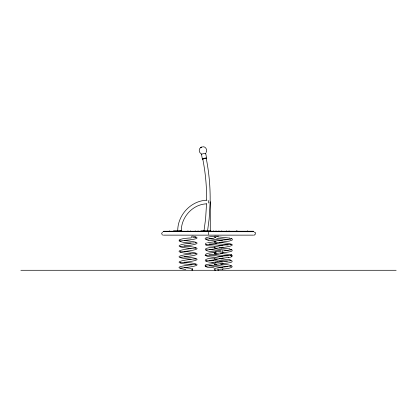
<?xml version="1.0" encoding="UTF-8"?>
<svg xmlns="http://www.w3.org/2000/svg" width="417" height="417" viewBox="0 0 417 417"><rect width="100%" height="100%" fill="white"/><g stroke="black" fill="none" stroke-linecap="round" stroke-linejoin="round"><path stroke-width="0.63" d="M206.545 203.783L205.617 218.659L204.017 230.783M253.609 231.67A0.558 0.553 -90 0 0 253.077 231.253A0.563 0.563 0 0 1 253.625 231.743L253.609 231.654A0.558 0.553 -90 0 0 253.077 231.237L163.933 231.253A0.558 0.553 -90 0 0 163.391 231.67L253.625 231.727M210.043 200.895A1.772 1.757 0 0 1 210.22 201.317L209.125 219.008L207.583 230.783M177.725 230.783C177.668 214.974 191.049 200.572 206.978 200.207M181.291 230.783C181.259 217.048 192.711 204.346 206.582 203.83M206.749 249.533L206.686 249.835M206.754 260.344L206.368 260.938L216.215 259.567M206.749 238.706L206.676 239.014M199.952 148.238C198.674 149.927 199.18 152.481 200.931 153.623M206.061 152.554C207.624 150.923 206.17 146.602 203.136 146.727M191.075 237.945C175.135 238.56 175.557 242.439 191.043 243.022M215.949 242.402L215.62 242.955L229.272 241.089L232.238 240.046L232.358 239.415L231.883 238.774L229.183 238.065M205.221 265.254C205.576 268.637 211.654 266.911 214.083 267.917M206.67 266.072L206.738 265.858M206.743 255.048L206.462 255.475L216.241 254.146M206.733 244.232L206.451 244.659L216.246 243.33M195.453 243.007L195.766 242.595L195.432 242.725M195.448 253.823L195.766 253.447C184.924 254.464 166.852 257.039 191.08 259.254M195.453 264.639L195.771 264.263C191.7 264.92 167.405 266.833 185.836 269.507M215.928 247.922L215.641 248.334C228.099 247.161 244.023 244.471 219.259 242.366M215.933 258.733L215.641 259.145L228.542 257.425M223.111 252.426L222.636 253.046L221.411 253.494M223.105 263.263L222.631 263.883L221.411 264.321M206.623 200.077C206.738 186.284 205.445 172.476 202.745 158.945L202.792 158.856A1.715 0.308 -10.5 0 1 203.986 158.413L204.888 158.252A1.814 0.323 -10.5 0 1 206.144 158.252L206.217 158.319C208.99 172.2 210.288 186.363 210.152 200.514M206.217 158.319L206.17 158.413A1.715 0.308 -10.5 0 1 205.743 158.632M180.67 262.418L180.3 262.783C191.179 261.626 209.782 259.119 184.163 256.778M180.67 251.607L180.3 251.962C191.179 250.81 209.772 248.282 184.163 245.952M180.665 240.786L180.29 241.141C181.327 240.208 206.53 239.436 193.16 236.137M195.479 237.487L195.854 237.137L192.873 237.711M179.091 240.208L179.263 239.884M180.624 246.296L180.389 246.504C191.935 245.326 209.35 242.819 184.116 240.531M223.069 247.114L221.505 248.058M223.074 257.946L221.505 258.879M223.064 268.777L222.318 269.465M195.484 248.313L195.865 247.959C186.472 248.985 165.987 251.467 191.043 253.838M195.484 259.124L195.865 258.78C184.736 259.916 166.477 262.507 192.055 264.764M215.897 264.242L215.547 264.607C216.277 263.388 239.426 263.518 229.871 259.838M215.902 253.432L215.547 253.786C215.771 252.744 240.729 252.4 229.194 248.892M205.263 265.191L206.926 264.451L213.937 263.539M205.143 265.379L205.336 265.066M230.778 244.623L231.159 244.294C217.638 245.712 202.818 248.256 228.156 250.424M230.783 266.26L231.169 265.937M180.691 257.002L180.399 257.315C190.908 256.179 210.017 253.755 184.105 251.362M254.87 234.86L255.381 233.583L255.147 232.691M230.83 239.118C230.851 240.161 209.443 239.509 215.688 243.445M230.836 249.945L224.362 250.82M230.836 260.755C220.822 261.386 201.286 264.378 227.364 266.557M206.618 266.15L216.241 264.977M180.566 268.001L180.399 268.141C191.83 267.005 209.417 264.472 184.105 262.184M228.412 257.445C229.85 257.763 234.198 256.158 231.362 254.787M162.494 232.055L161.619 233.598L162.494 235.141M254.506 235.141L254.87 234.844M206.545 250.002L216.215 248.746M206.535 239.181L214.124 238.149M222.642 242.23L221.422 242.673M231.461 256.82L231.888 256.617M239.118 231.529L239.999 231.289M239.118 231.544L239.551 231.404M221.046 251.133C204.445 253.176 223.257 256.012 228.224 255.845M230.94 255.23C220.134 256.293 201.557 258.9 227.421 261.146M230.945 266.046L215.584 268.209M206.264 242.939C201.708 246.504 213.832 245.702 215.12 246.39M216.157 251.842L215.49 252.009M194.338 242.918C182.359 243.528 168.739 246.645 191.08 248.438M207.588 242.699L214.984 241.771M219.311 269.257C233.911 268.887 238.435 264.936 220.192 264.128M213.937 236.475C211.523 236.215 199.477 238.19 208.224 240.213M213.937 258.128C205.737 257.857 200.196 261.756 212.008 262.267M215 247.182C200.113 247.766 203.923 251.852 216.1 251.904M214.984 252.603C202.136 252.796 202.167 257.065 215.12 257.206M216.058 236.246L217.111 236.137M222.125 251.024L223.257 251.018M173.503 230.783L181.854 230.783M210.846 230.783L200.942 230.783L200.973 231.253M163.37 235.141L253.63 235.141M20.85 270.284L396.15 270.284M212.185 260.609L209.245 260.307M191.226 268.402L184.158 267.594M212.128 260.604L213.228 260.724M211.951 262.262L213.045 262.376M208.067 240.192L216.105 241.089M209.183 244.054L222.35 245.775M220.192 253.312L231.565 254.855M209.178 254.886L222.35 256.606M213.202 260.719L215.323 260.959M213.019 262.376L215.13 262.616M209.178 265.702L222.569 267.547M217.262 261.193L222.443 262.069M215.297 260.953L216.355 261.078M215.104 262.611L216.1 262.731M219.311 236.965L229.334 238.091M219.306 247.787L229.345 248.918M219.306 258.613L230.043 259.869M216.298 261.073L217.346 261.204M209.245 249.486L220.755 250.841M209.256 238.66L222.433 240.411M228.224 245.029L215.495 243.392M228.167 239.598L216.642 238.253M217.033 236.611L217.7 236.731M177.001 231.305L177.882 231.544M221.901 251.05L222.449 251.237M231.456 238.571L231.883 238.774M231.466 249.397L231.894 249.601M205.44 266.499L205.836 266.739M254.506 232.04L255.147 232.707M214.447 264.456L214.719 264.717M214.447 253.619L214.719 253.88M202.745 158.945L202.818 159.018A1.814 0.323 -10.5 0 0 203.287 159.075M202.36 159.023L201.51 154.431A1.746 1.704 -43.5 0 0 201.197 153.847L201.192 153.837A1.736 1.71 -6.4 0 1 201.51 154.431L201.593 154.519M179.112 240.849L179.305 241.162M205.112 255.183L205.289 255.506M205.122 266.02L205.294 266.343M205.753 153.654L206.603 158.246M208.338 200.551L208.662 203.032M247.469 230.768L247.469 231.253M237.028 230.768L237.028 231.237M236.595 230.768L236.595 231.253M229.069 230.768L229.069 231.253M226.624 230.768L226.624 231.253M221.771 230.768L221.771 231.253M218.941 230.768L218.941 231.237M216.027 230.768L216.027 231.237M213.358 230.768L213.358 231.253M210.283 202.782L210.283 230.783M208.5 231.237L208.5 231.816M208.5 232.326L208.5 234.49M203.642 230.783L203.642 231.253M198.059 230.783L198.059 231.253M195.229 230.783L195.229 231.253M190.376 230.783L190.376 231.253M187.931 230.783L187.931 231.253M180.405 230.783L180.405 231.253M179.972 230.783L179.972 231.253M169.531 230.783L169.531 231.253M210.288 201.792A1.772 1.757 0 0 1 210.043 202.667M201.51 154.431A2.158 0.391 -10.5 0 1 204.137 153.565A2.158 0.391 -10.5 0 1 205.492 153.904M203.011 159.185A2.158 0.391 -10.5 0 1 202.949 158.632A2.158 0.391 -10.5 0 1 205.951 158.079A2.158 0.391 -10.5 0 1 206.014 158.637M191.992 237.685A0.839 0.485 -83.7 0 1 191.784 236.46A0.839 0.485 -83.7 0 1 192.565 236.283M217.914 236.283A0.839 0.349 84.4 0 1 218.326 236.152A0.839 0.349 84.4 0 1 218.565 237.096M218.664 269.132A0.839 0.485 83.7 0 1 218.268 270.185A0.839 0.485 83.7 0 1 217.721 269.121M215.928 269.559A0.839 0.834 46.5 0 1 214.911 270.159A0.839 0.834 46.5 0 1 214.302 269.137A0.839 0.834 46.5 0 1 215.318 268.538M163.375 231.743A0.563 0.563 0 0 1 163.933 231.253M175.437 231.612A1.783 0.735 13.5 0 1 175.823 231.336M241.177 231.336A1.783 0.735 -13.5 0 1 241.563 231.612M200.535 147.665L200.306 147.926L202.297 146.841L200.535 147.665M231.164 255.126L230.747 255.319L231.164 255.126M192.373 269.94A0.839 0.349 -84.4 0 0 192.336 268.538A0.839 0.349 -84.4 0 0 191.82 269.559A0.839 0.349 -84.4 0 0 192.373 269.94M215.323 237.685A0.839 0.834 -46.5 0 0 215.714 236.283A0.839 0.834 -46.5 0 0 214.307 236.658A0.839 0.834 -46.5 0 0 215.323 237.685"/></g></svg>
